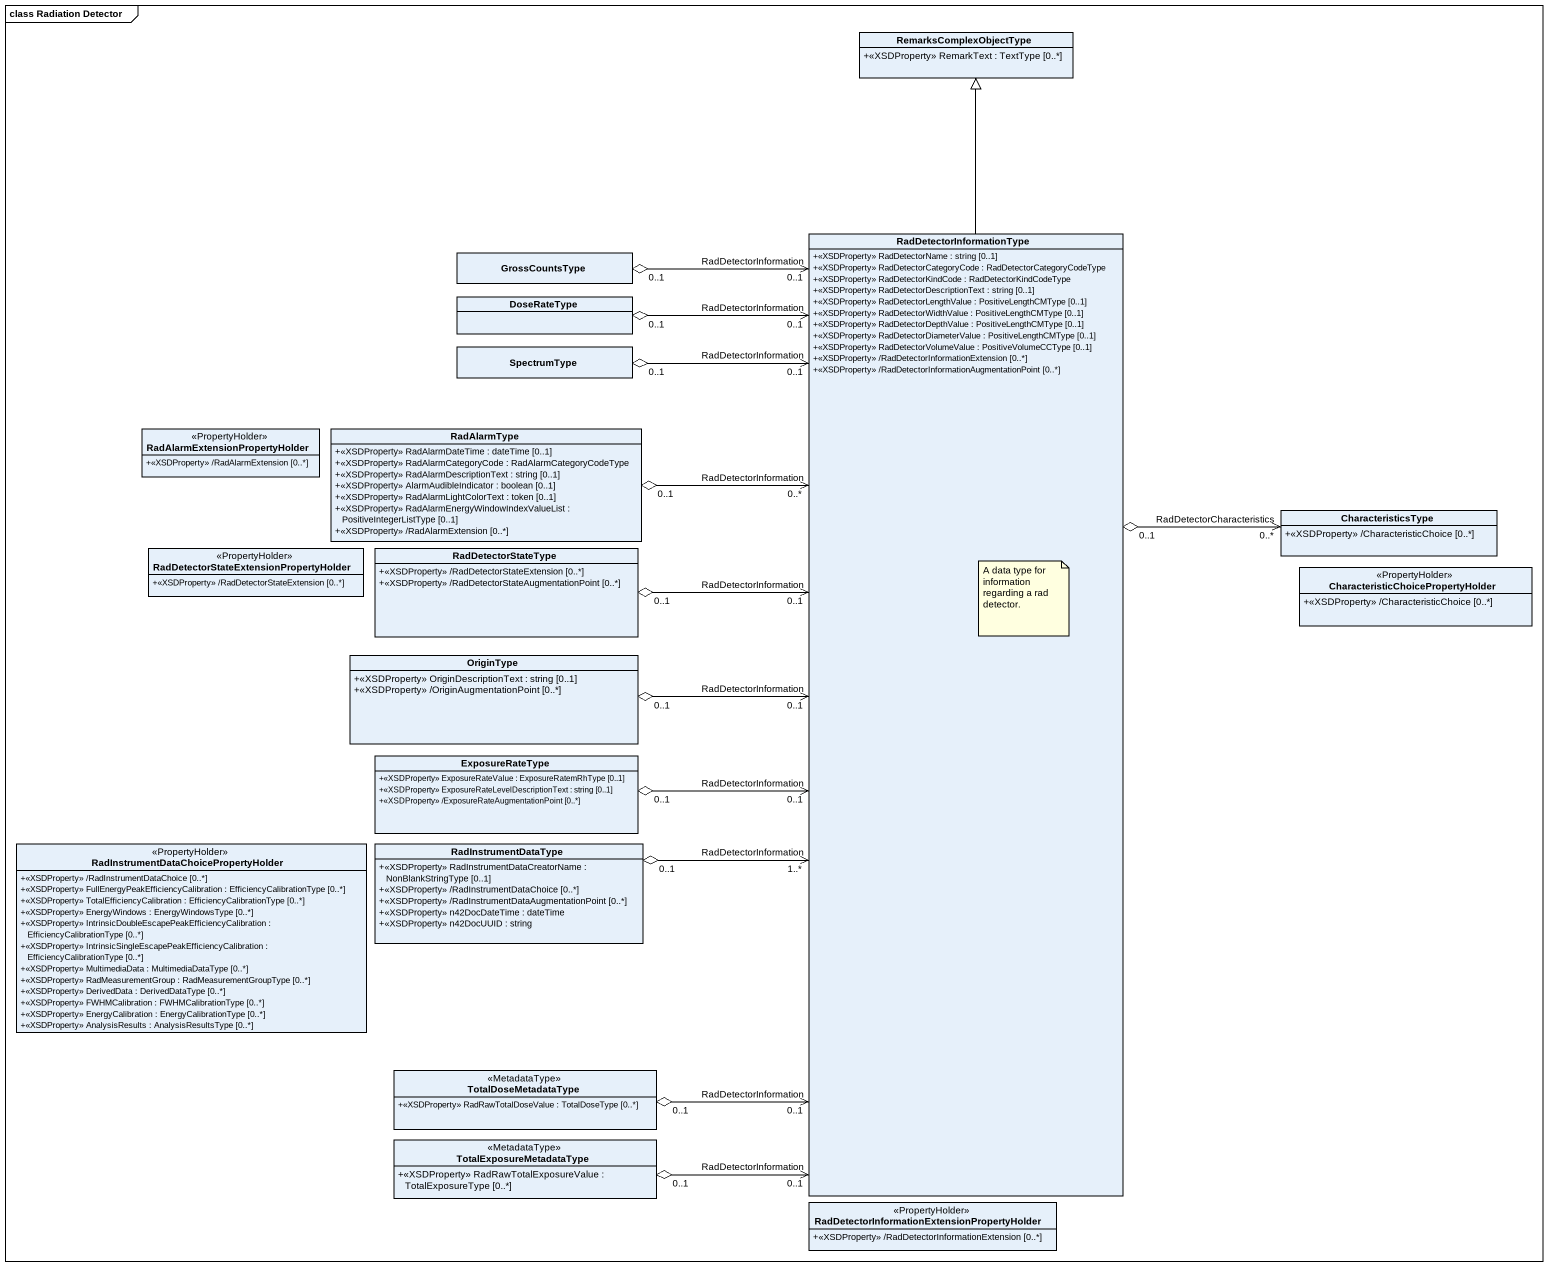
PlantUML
@startuml
mainframe class Radiation Detector
hide circle
hide empty members
skinparam classAttributeIconSize 0
class RemarksComplexObjectType {
  +<<XSDProperty>> RemarkText : TextType [0..*]
}
class RadDetectorInformationType {
  +<<XSDProperty>> RadDetectorName : string [0..1]
  +<<XSDProperty>> RadDetectorCategoryCode : RadDetectorCategoryCodeType
  +<<XSDProperty>> RadDetectorKindCode : RadDetectorKindCodeType
  +<<XSDProperty>> RadDetectorDescriptionText : string [0..1]
  +<<XSDProperty>> RadDetectorLengthValue : PositiveLengthCMType [0..1]
  +<<XSDProperty>> RadDetectorWidthValue : PositiveLengthCMType [0..1]
  +<<XSDProperty>> RadDetectorDepthValue : PositiveLengthCMType [0..1]
  +<<XSDProperty>> RadDetectorDiameterValue : PositiveLengthCMType [0..1]
  +<<XSDProperty>> RadDetectorVolumeValue : PositiveVolumeCCType [0..1]
  +<<XSDProperty>> /RadDetectorInformationExtension [0..*]
  +<<XSDProperty>> /RadDetectorInformationAugmentationPoint [0..*]
}
class GrossCountsType
class DoseRateType
class SpectrumType
class "RadAlarmExtensionPropertyHolder" as RadAlarmExtensionPropertyHol <<PropertyHolder>> {
  +<<XSDProperty>> /RadAlarmExtension [0..*]
}
class RadAlarmType {
  +<<XSDProperty>> RadAlarmDateTime : dateTime [0..1]
  +<<XSDProperty>> RadAlarmCategoryCode : RadAlarmCategoryCodeType
  +<<XSDProperty>> RadAlarmDescriptionText : string [0..1]
  +<<XSDProperty>> AlarmAudibleIndicator : boolean [0..1]
  +<<XSDProperty>> RadAlarmLightColorText : token [0..1]
  +<<XSDProperty>> RadAlarmEnergyWindowIndexValueList : PositiveIntegerListType [0..1]
  +<<XSDProperty>> /RadAlarmExtension [0..*]
}
class CharacteristicsType {
  +<<XSDProperty>> /CharacteristicChoice [0..*]
}
class "RadDetectorStateExtensionPropertyHolder" as RadDetectorStateExtensionPro <<PropertyHolder>> {
  +<<XSDProperty>> /RadDetectorStateExtension [0..*]
}
class RadDetectorStateType {
  +<<XSDProperty>> /RadDetectorStateExtension [0..*]
  +<<XSDProperty>> /RadDetectorStateAugmentationPoint [0..*]
}
class "CharacteristicChoicePropertyHolder" as CharacteristicChoiceProperty <<PropertyHolder>> {
  +<<XSDProperty>> /CharacteristicChoice [0..*]
}
class OriginType {
  +<<XSDProperty>> OriginDescriptionText : string [0..1]
  +<<XSDProperty>> /OriginAugmentationPoint [0..*]
}
class ExposureRateType {
  +<<XSDProperty>> ExposureRateValue : ExposureRatemRhType [0..1]
  +<<XSDProperty>> ExposureRateLevelDescriptionText : string [0..1]
  +<<XSDProperty>> /ExposureRateAugmentationPoint [0..*]
}
class "RadInstrumentDataChoicePropertyHolder" as RadInstrumentDataChoicePrope <<PropertyHolder>> {
  +<<XSDProperty>> /RadInstrumentDataChoice [0..*]
  +<<XSDProperty>> FullEnergyPeakEfficiencyCalibration : EfficiencyCalibrationType [0..*]
  +<<XSDProperty>> TotalEfficiencyCalibration : EfficiencyCalibrationType [0..*]
  +<<XSDProperty>> EnergyWindows : EnergyWindowsType [0..*]
  +<<XSDProperty>> IntrinsicDoubleEscapePeakEfficiencyCalibration : EfficiencyCalibrationType [0..*]
  +<<XSDProperty>> IntrinsicSingleEscapePeakEfficiencyCalibration : EfficiencyCalibrationType [0..*]
  +<<XSDProperty>> MultimediaData : MultimediaDataType [0..*]
  +<<XSDProperty>> RadMeasurementGroup : RadMeasurementGroupType [0..*]
  +<<XSDProperty>> DerivedData : DerivedDataType [0..*]
  +<<XSDProperty>> FWHMCalibration : FWHMCalibrationType [0..*]
  +<<XSDProperty>> EnergyCalibration : EnergyCalibrationType [0..*]
  +<<XSDProperty>> AnalysisResults : AnalysisResultsType [0..*]
}
class RadInstrumentDataType {
  +<<XSDProperty>> RadInstrumentDataCreatorName : NonBlankStringType [0..1]
  +<<XSDProperty>> /RadInstrumentDataChoice [0..*]
  +<<XSDProperty>> /RadInstrumentDataAugmentationPoint [0..*]
  +<<XSDProperty>> n42DocDateTime : dateTime
  +<<XSDProperty>> n42DocUUID : string
}
class TotalDoseMetadataType <<MetadataType>> {
  +<<XSDProperty>> RadRawTotalDoseValue : TotalDoseType [0..*]
}
class TotalExposureMetadataType <<MetadataType>> {
  +<<XSDProperty>> RadRawTotalExposureValue : TotalExposureType [0..*]
}
class "RadDetectorInformationExtensionPropertyHolder" as RadDetectorInformationExtens <<PropertyHolder>> {
  +<<XSDProperty>> /RadDetectorInformationExtension [0..*]
}
RadDetectorInformationType -up-|> RemarksComplexObjectType
RadDetectorInformationType "0..1" o-right-> "RadDetectorCharacteristics\n0..*" CharacteristicsType
GrossCountsType "0..1" o--> "RadDetectorInformation\n0..1" RadDetectorInformationType
DoseRateType "0..1" o--> "RadDetectorInformation\n0..1" RadDetectorInformationType
SpectrumType "0..1" o--> "RadDetectorInformation\n0..1" RadDetectorInformationType
RadAlarmType "0..1" o-right-> "RadDetectorInformation\n0..*" RadDetectorInformationType
RadDetectorStateType "0..1" o-right-> "RadDetectorInformation\n0..1" RadDetectorInformationType
OriginType "0..1" o-right-> "RadDetectorInformation\n0..1" RadDetectorInformationType
ExposureRateType "0..1" o-right-> "RadDetectorInformation\n0..1" RadDetectorInformationType
RadInstrumentDataType "0..1" o-right-> "RadDetectorInformation\n1..*" RadDetectorInformationType
TotalDoseMetadataType "0..1" o-up-> "RadDetectorInformation\n0..1" RadDetectorInformationType
TotalExposureMetadataType "0..1" o-up-> "RadDetectorInformation\n0..1" RadDetectorInformationType
note top of RadDetectorInformationType : A data type for information regarding a rad detector.
@enduml
